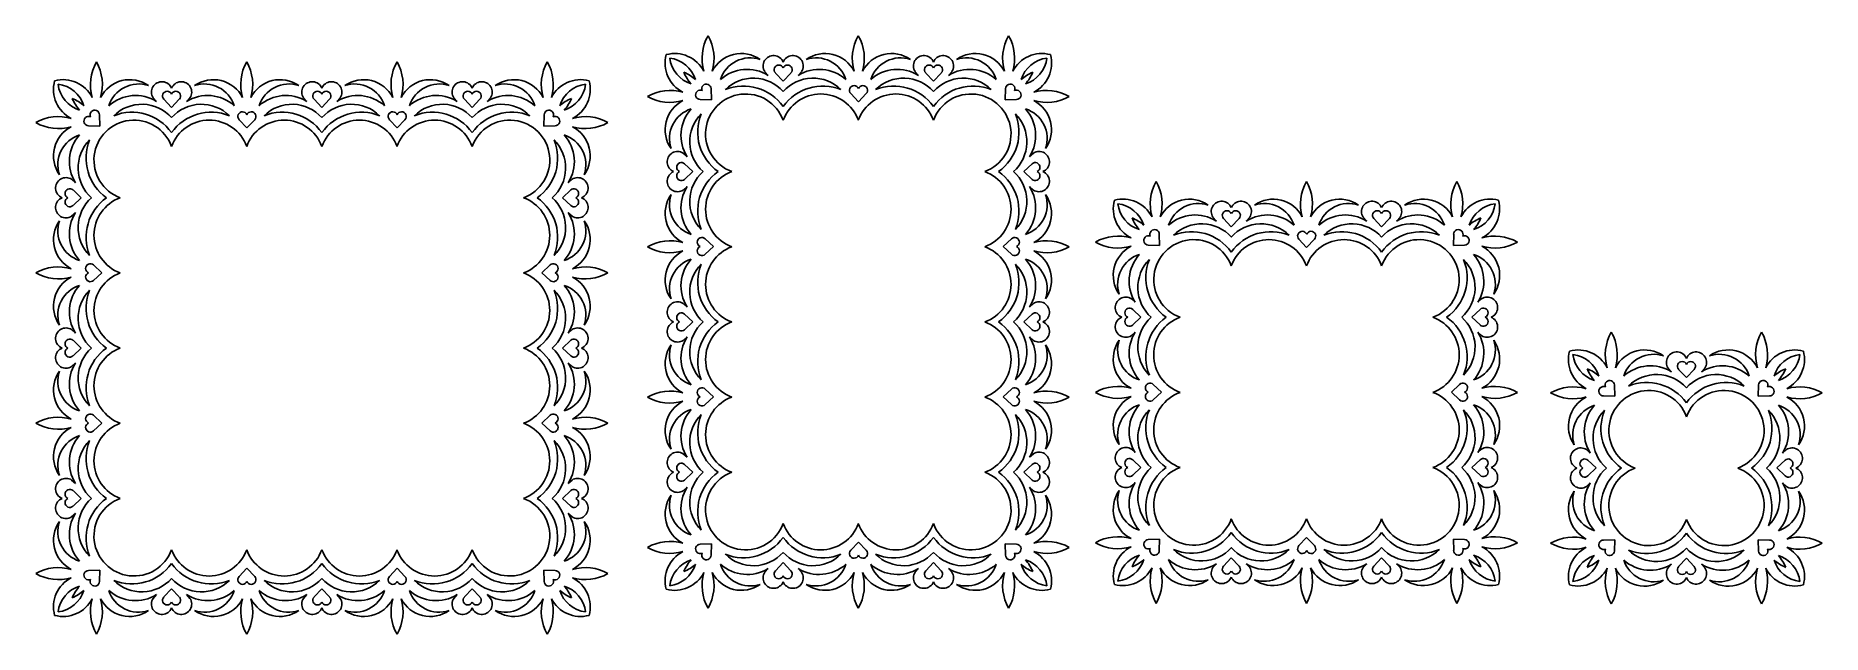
# Model space of a CAD drawing. Extents: x 834 to 1197, y 197 to 319.
import ezdxf

# ---------------------------------------------------------------- set-up
doc = ezdxf.new("R2010")
doc.units = 0
doc.layers.get('0').update_dxf_attribs({"linetype": 'CONTINUOUS'})

msp = doc.modelspace()

# ---------------------------------------------------------------- linework, layer by layer
for p, q in [((982.15, 311.76), (982.86, 311)), ((985.89, 309.82), (984.32, 311.49)), ((985.89, 309.82), (987.47, 311.49)), ((989.64, 311.76), (988.93, 311)), ((1012.69, 311.76), (1013.4, 311)), ((1016.43, 309.82), (1014.85, 311.49)), ((1016.43, 309.82), (1018.01, 311.49)), ((1020.17, 311.76), (1019.46, 311)), ((857.89, 306.45), (858.6, 305.69)), ((861.63, 304.5), (860.05, 306.18)), ((861.63, 304.5), (863.21, 306.18)), ((865.37, 306.45), (864.66, 305.69)), ((888.43, 306.45), (889.14, 305.69)), ((892.17, 304.5), (890.59, 306.18)), ((892.17, 304.5), (893.75, 306.18)), ((895.91, 306.45), (895.2, 305.69)), ((918.96, 306.45), (919.67, 305.69)), ((922.7, 304.5), (921.13, 306.18)), ((922.7, 304.5), (924.28, 306.18)), ((926.45, 306.45), (925.74, 305.69)), ((971.33, 306.03), (969.03, 306.1)), ((971.33, 306.03), (971.26, 308.33)), ((1001.21, 305.64), (999.63, 307.32)), ((1001.21, 305.64), (1002.78, 307.32)), ((1031, 306.03), (1031.07, 308.33)), ((1031, 306.03), (1033.3, 306.1)), ((847.07, 300.72), (847, 303.02)), ((876.94, 300.33), (875.37, 302)), ((876.94, 300.33), (878.52, 302)), ((907.48, 300.33), (905.9, 302)), ((907.48, 300.33), (909.06, 302)), ((937.27, 300.72), (937.34, 303.02)), ((847.07, 300.72), (844.77, 300.79)), ((937.27, 300.72), (939.57, 300.79)), ((965.6, 295.21), (966.36, 294.5)), ((1036.73, 295.21), (1035.96, 294.5)), ((967.54, 291.47), (965.87, 293.04)), ((967.54, 291.47), (965.87, 289.89)), ((1034.78, 291.47), (1036.46, 293.04)), ((1034.78, 291.47), (1036.46, 289.89)), ((841.33, 289.9), (842.1, 289.19)), ((843.28, 286.15), (841.61, 287.73)), ((941.05, 286.15), (942.73, 287.73)), ((943, 289.9), (942.24, 289.19)), ((965.6, 287.72), (966.36, 288.43)), ((1036.73, 287.72), (1035.96, 288.43)), ((841.33, 282.41), (842.1, 283.12)), ((843.28, 286.15), (841.61, 284.58)), ((941.05, 286.15), (942.73, 284.58)), ((943, 282.41), (942.24, 283.12)), ((1073.2, 282.18), (1073.91, 281.42)), ((1076.94, 280.24), (1075.37, 281.91)), ((1076.94, 280.24), (1078.52, 281.91)), ((1080.69, 282.18), (1079.98, 281.42)), ((1103.74, 282.18), (1104.45, 281.42)), ((1107.48, 280.24), (1105.9, 281.91)), ((1107.48, 280.24), (1109.06, 281.91)), ((1111.22, 282.18), (1110.51, 281.42)), ((971.72, 276.24), (970.04, 277.82)), ((971.72, 276.24), (970.04, 274.66)), ((1030.6, 276.24), (1032.28, 277.82)), ((1030.6, 276.24), (1032.28, 274.66)), ((1062.38, 276.45), (1060.08, 276.52)), ((1062.38, 276.45), (1062.31, 278.75)), ((1092.25, 276.06), (1090.68, 277.74)), ((1092.25, 276.06), (1093.83, 277.74)), ((1122.05, 276.45), (1122.12, 278.75)), ((1122.05, 276.45), (1124.35, 276.52)), ((847.46, 270.93), (845.78, 272.51)), ((936.88, 270.93), (938.55, 272.51)), ((847.46, 270.93), (845.78, 269.35)), ((936.88, 270.93), (938.55, 269.35)), ((1056.65, 265.63), (1057.41, 264.92)), ((1127.78, 265.63), (1127.01, 264.92)), ((965.6, 264.67), (966.36, 263.96)), ((967.54, 260.93), (965.87, 262.51)), ((1034.78, 260.93), (1036.46, 262.51)), ((1036.73, 264.67), (1035.96, 263.96)), ((1058.59, 261.88), (1056.92, 263.46)), ((1058.59, 261.88), (1056.92, 260.31)), ((1125.83, 261.88), (1127.51, 263.46)), ((1125.83, 261.88), (1127.51, 260.31)), ((841.33, 259.36), (842.1, 258.65)), ((943, 259.36), (942.24, 258.65)), ((965.6, 257.19), (966.36, 257.9)), ((967.54, 260.93), (965.87, 259.35)), ((1034.78, 260.93), (1036.46, 259.35)), ((1036.73, 257.19), (1035.96, 257.9)), ((1056.65, 258.14), (1057.41, 258.85)), ((1127.78, 258.14), (1127.01, 258.85)), ((843.28, 255.62), (841.61, 257.2)), ((843.28, 255.62), (841.61, 254.04)), ((941.05, 255.62), (942.73, 257.2)), ((941.05, 255.62), (942.73, 254.04)), ((841.33, 251.88), (842.1, 252.59)), ((943, 251.88), (942.24, 252.59)), ((1165.67, 251.55), (1166.38, 250.79)), ((1169.41, 249.61), (1167.83, 251.28)), ((1169.41, 249.61), (1170.99, 251.28)), ((1173.15, 251.55), (1172.44, 250.79)), ((971.72, 245.71), (970.04, 247.28)), ((1030.6, 245.71), (1032.28, 247.28)), ((1062.77, 246.66), (1061.09, 248.24)), ((1121.65, 246.66), (1123.33, 248.24)), ((1154.84, 245.82), (1154.78, 248.12)), ((1183.98, 245.82), (1184.05, 248.12)), ((971.72, 245.71), (970.04, 244.13)), ((1030.6, 245.71), (1032.28, 244.13)), ((1062.77, 246.66), (1061.09, 245.08)), ((1121.65, 246.66), (1123.33, 245.08)), ((1154.84, 245.82), (1152.54, 245.89)), ((1183.98, 245.82), (1186.28, 245.89)), ((847.46, 240.39), (845.78, 241.97)), ((847.46, 240.39), (845.78, 238.82)), ((936.88, 240.39), (938.55, 241.97)), ((936.88, 240.39), (938.55, 238.82)), ((965.6, 234.14), (966.36, 233.43)), ((1036.73, 234.14), (1035.96, 233.43)), ((1056.65, 235.09), (1057.41, 234.38)), ((1058.59, 231.35), (1056.92, 232.93)), ((1125.83, 231.35), (1127.51, 232.93)), ((1127.78, 235.09), (1127.01, 234.38)), ((1149.11, 235), (1149.88, 234.29)), ((1151.06, 231.26), (1149.38, 232.83)), ((1187.76, 231.26), (1189.44, 232.83)), ((1189.71, 235), (1188.95, 234.29)), ((841.33, 228.82), (842.1, 228.11)), ((943, 228.82), (942.24, 228.11)), ((967.54, 230.39), (965.87, 231.97)), ((967.54, 230.39), (965.87, 228.82)), ((1034.78, 230.39), (1036.46, 231.97)), ((1034.78, 230.39), (1036.46, 228.82)), ((1058.59, 231.35), (1056.92, 229.77)), ((1125.83, 231.35), (1127.51, 229.77)), ((1151.06, 231.26), (1149.38, 229.68)), ((1187.76, 231.26), (1189.44, 229.68)), ((843.28, 225.08), (841.61, 226.66)), ((843.28, 225.08), (841.61, 223.5)), ((941.05, 225.08), (942.73, 226.66)), ((941.05, 225.08), (942.73, 223.5)), ((965.6, 226.65), (966.36, 227.36)), ((1036.73, 226.65), (1035.96, 227.36)), ((1056.65, 227.61), (1057.41, 228.32)), ((1127.78, 227.61), (1127.01, 228.32)), ((1149.11, 227.51), (1149.88, 228.22)), ((1189.71, 227.51), (1188.95, 228.22)), ((841.33, 221.34), (842.1, 222.05)), ((943, 221.34), (942.24, 222.05)), ((971.33, 215.83), (969.03, 215.76)), ((971.33, 215.83), (971.26, 213.53)), ((1001.21, 216.22), (999.63, 214.54)), ((1001.21, 216.22), (1002.78, 214.54)), ((1031, 215.83), (1031.07, 213.53)), ((1031, 215.83), (1033.3, 215.76)), ((1062.38, 216.78), (1060.08, 216.71)), ((1062.38, 216.78), (1062.31, 214.48)), ((1092.25, 217.17), (1090.68, 215.5)), ((1092.25, 217.17), (1093.83, 215.5)), ((1122.05, 216.78), (1124.35, 216.71)), ((1122.05, 216.78), (1122.12, 214.48)), ((1154.84, 216.69), (1152.54, 216.62)), ((1154.84, 216.69), (1154.78, 214.39)), ((1183.98, 216.69), (1186.28, 216.62)), ((1183.98, 216.69), (1184.05, 214.39)), ((876.94, 210.91), (875.37, 209.23)), ((876.94, 210.91), (878.52, 209.23)), ((907.48, 210.91), (905.9, 209.23)), ((907.48, 210.91), (909.06, 209.23)), ((982.15, 210.1), (982.86, 210.86)), ((985.89, 212.04), (984.32, 210.37)), ((985.89, 212.04), (987.47, 210.37)), ((989.64, 210.1), (988.93, 210.86)), ((1012.69, 210.1), (1013.4, 210.86)), ((1016.43, 212.04), (1014.85, 210.37)), ((1016.43, 212.04), (1018.01, 210.37)), ((1020.17, 210.1), (1019.46, 210.86)), ((1073.2, 211.05), (1073.91, 211.81)), ((1076.94, 213), (1075.37, 211.32)), ((1076.94, 213), (1078.52, 211.32)), ((1080.69, 211.05), (1079.98, 211.81)), ((1103.74, 211.05), (1104.45, 211.81)), ((1107.48, 213), (1105.9, 211.32)), ((1107.48, 213), (1109.06, 211.32)), ((1111.22, 211.05), (1110.51, 211.81)), ((1165.67, 210.96), (1166.38, 211.72)), ((1169.41, 212.91), (1167.83, 211.23)), ((1169.41, 212.91), (1170.99, 211.23)), ((1173.15, 210.96), (1172.44, 211.72)), ((847.07, 210.52), (844.77, 210.45)), ((847.07, 210.52), (847, 208.22)), ((937.27, 210.52), (939.57, 210.45)), ((937.27, 210.52), (937.34, 208.22)), ((857.89, 204.78), (858.6, 205.55)), ((861.63, 206.73), (860.05, 205.06)), ((861.63, 206.73), (863.21, 205.06)), ((865.37, 204.78), (864.66, 205.55)), ((888.43, 204.78), (889.14, 205.55)), ((892.17, 206.73), (890.59, 205.06)), ((892.17, 206.73), (893.75, 205.06)), ((895.91, 204.78), (895.2, 205.55)), ((918.96, 204.78), (919.67, 205.55)), ((922.7, 206.73), (921.13, 205.06)), ((922.7, 206.73), (924.28, 205.06)), ((926.45, 204.78), (925.74, 205.55))]:
    msp.add_line(p, q)
for centre, radius, start, end in [((978.67, 314.46), 9.26, 150.2195, 196.4556), ((962.59, 314.46), 9.26, 343.5444, 29.7805), ((1009.2, 314.46), 9.26, 150.2195, 196.4556), ((993.12, 314.46), 9.26, 343.5444, 29.7805), ((1039.74, 314.46), 9.26, 150.2195, 196.4556), ((1023.66, 314.46), 9.26, 343.5444, 29.7805), ((854.41, 309.15), 9.26, 150.2195, 196.4556), ((838.32, 309.15), 9.26, 343.5444, 29.7805), ((884.94, 309.15), 9.26, 150.2195, 196.4556), ((868.86, 309.15), 9.26, 343.5444, 29.7805), ((915.48, 309.15), 9.26, 150.2195, 196.4556), ((899.4, 309.15), 9.26, 343.5444, 29.7805), ((946.01, 309.15), 9.26, 150.2195, 196.4556), ((929.93, 309.15), 9.26, 343.5444, 29.7805), ((968.58, 313.51), 6.67, 165.0774, 242.7343), ((963.85, 308.78), 6.67, 27.2657, 104.9226), ((962.03, 308.19), 6.38, 17.9334, 82.743), ((969.17, 315.33), 6.38, 187.257, 252.0666), ((977.4, 308.78), 6.67, 55.1183, 152.7343), ((979.22, 308.19), 6.38, 71.7665, 162.0666), ((978.57, 304.1), 8.13, 58.1142, 131.8052), ((983.93, 312.92), 2.12, 22.1916, 212.9358), ((985.01, 312.15), 0.954, 22.1916, 223.2633), ((987.86, 312.92), 2.12, 327.0642, 157.8084), ((986.78, 312.15), 0.954, 316.7367, 157.8084), ((993.22, 304.1), 8.13, 48.1948, 121.8858), ((994.39, 308.78), 6.67, 27.2657, 124.8817), ((992.57, 308.19), 6.38, 17.9334, 108.2335), ((1007.94, 308.78), 6.67, 55.1183, 152.7343), ((1009.75, 308.19), 6.38, 71.7665, 162.0666), ((1009.1, 304.1), 8.13, 58.1142, 131.8052), ((1014.47, 312.92), 2.12, 22.1916, 212.9358), ((1015.55, 312.15), 0.954, 22.1916, 223.2633), ((1018.39, 312.92), 2.12, 327.0642, 157.8084), ((1017.31, 312.15), 0.954, 316.7367, 157.8084), ((1023.76, 304.1), 8.13, 48.1948, 121.8858), ((1024.92, 308.78), 6.67, 27.2657, 124.8817), ((1023.11, 308.19), 6.38, 17.9334, 108.2335), ((1038.47, 308.78), 6.67, 75.0774, 152.7343), ((1040.29, 308.19), 6.38, 97.257, 162.0666), ((1033.16, 315.33), 6.38, 287.9334, 352.743), ((1033.74, 313.51), 6.67, 297.2657, 14.9226), ((844.32, 308.19), 6.67, 165.0774, 242.7343), ((839.59, 303.47), 6.67, 27.2657, 104.9226), ((844.9, 310.01), 6.38, 187.257, 252.0666), ((837.77, 302.88), 6.38, 17.9334, 82.743), ((853.14, 303.47), 6.67, 55.1183, 152.7343), ((854.96, 302.88), 6.38, 71.7665, 162.0666), ((859.67, 307.6), 2.12, 22.1916, 212.9358), ((863.6, 307.6), 2.12, 327.0642, 157.8084), ((870.13, 303.47), 6.67, 27.2657, 124.8817), ((868.31, 302.88), 6.38, 17.9334, 108.2335), ((883.67, 303.47), 6.67, 55.1183, 152.7343), ((885.49, 302.88), 6.38, 71.7665, 162.0666), ((890.21, 307.6), 2.12, 22.1916, 212.9358), ((894.13, 307.6), 2.12, 327.0642, 157.8084), ((900.66, 303.47), 6.67, 27.2657, 124.8817), ((898.84, 302.88), 6.38, 17.9334, 108.2335), ((914.21, 303.47), 6.67, 55.1183, 152.7343), ((916.03, 302.88), 6.38, 71.7665, 162.0666), ((920.74, 307.6), 2.12, 22.1916, 212.9358), ((924.67, 307.6), 2.12, 327.0642, 157.8084), ((931.2, 303.47), 6.67, 27.2657, 124.8817), ((929.38, 302.88), 6.38, 17.9334, 108.2335), ((944.74, 303.47), 6.67, 75.0774, 152.7343), ((946.56, 302.88), 6.38, 97.257, 162.0666), ((939.43, 310.01), 6.38, 287.9334, 352.743), ((940.02, 308.19), 6.67, 297.2657, 14.9226), ((962.68, 304.1), 8.13, 48.1948, 68.0444), ((973.26, 314.68), 8.13, 201.9556, 221.8052), ((970.3, 308.3), 0.954, 1.7367, 202.8084), ((979.84, 302.32), 8.13, 41.8237, 134.432), ((977.84, 298.96), 9.88, 35.4145, 111.9767), ((991.95, 302.32), 8.13, 45.568, 138.1763), ((993.94, 298.96), 9.88, 68.0233, 144.5855), ((1000.32, 307.97), 0.954, 22.1916, 223.2633), ((1002.09, 307.97), 0.954, 316.7367, 157.8084), ((1010.37, 302.32), 8.13, 41.8237, 134.432), ((1008.38, 298.96), 9.88, 35.4145, 111.9767), ((1022.49, 302.32), 8.13, 45.568, 138.1763), ((1024.48, 298.96), 9.88, 68.0233, 144.5855), ((1032.02, 308.3), 0.954, 337.1916, 178.2633), ((1039.64, 304.1), 8.13, 111.9556, 131.8052), ((1029.06, 314.68), 8.13, 318.1948, 338.0444), ((849, 309.36), 8.13, 201.9556, 221.8052), ((838.42, 298.79), 8.13, 48.1948, 68.0444), ((854.31, 298.79), 8.13, 58.1142, 131.8052), ((855.58, 297.01), 8.13, 41.8237, 134.432), ((860.75, 306.83), 0.954, 22.1916, 223.2633), ((862.52, 306.83), 0.954, 316.7367, 157.8084), ((867.69, 297.01), 8.13, 45.568, 138.1763), ((868.96, 298.79), 8.13, 48.1948, 121.8858), ((884.84, 298.79), 8.13, 58.1142, 131.8052), ((886.11, 297.01), 8.13, 41.8237, 134.432), ((891.29, 306.83), 0.954, 22.1916, 223.2633), ((893.05, 306.83), 0.954, 316.7367, 157.8084), ((898.22, 297.01), 8.13, 45.568, 138.1763), ((899.49, 298.79), 8.13, 48.1948, 121.8858), ((915.38, 298.79), 8.13, 58.1142, 131.8052), ((916.65, 297.01), 8.13, 41.8237, 134.432), ((921.82, 306.83), 0.954, 22.1916, 223.2633), ((923.59, 306.83), 0.954, 316.7367, 157.8084), ((928.76, 297.01), 8.13, 45.568, 138.1763), ((930.03, 298.79), 8.13, 48.1948, 121.8858), ((945.91, 298.79), 8.13, 111.9556, 131.8052), ((935.34, 309.36), 8.13, 318.1948, 338.0444), ((962.9, 298.69), 9.26, 73.5444, 119.7805), ((962.9, 314.78), 9.26, 240.2195, 286.4556), ((968.58, 299.96), 6.67, 117.2657, 214.8817), ((969.06, 307.06), 0.954, 67.1916, 268.2633), ((978.26, 299.1), 8.13, 20.0741, 249.9259), ((993.53, 299.1), 8.13, 20.0741, 159.9259), ((1008.8, 299.1), 8.13, 20.0741, 159.9259), ((1024.06, 299.1), 8.13, 290.0741, 159.9259), ((1033.27, 307.06), 0.954, 271.7367, 112.8084), ((1039.42, 298.69), 9.26, 60.2195, 106.4556), ((1039.42, 314.78), 9.26, 253.5444, 299.7805), ((1033.74, 299.96), 6.67, 325.1183, 62.7343), ((838.64, 293.38), 9.26, 73.5444, 119.7805), ((838.64, 309.46), 9.26, 240.2195, 286.4556), ((844.79, 301.74), 0.954, 67.1916, 268.2633), ((846.04, 302.99), 0.954, 1.7367, 202.8084), ((854, 293.79), 8.13, 20.0741, 249.9259), ((853.58, 293.65), 9.88, 35.4145, 111.9767), ((869.68, 293.65), 9.88, 68.0233, 144.5855), ((869.27, 293.79), 8.13, 20.0741, 159.9259), ((876.06, 302.66), 0.954, 22.1916, 223.2633), ((884.53, 293.79), 8.13, 20.0741, 159.9259), ((877.83, 302.66), 0.954, 316.7367, 157.8084), ((884.12, 293.65), 9.88, 35.4145, 111.9767), ((900.22, 293.65), 9.88, 68.0233, 144.5855), ((899.8, 293.79), 8.13, 20.0741, 159.9259), ((906.6, 302.66), 0.954, 22.1916, 223.2633), ((915.07, 293.79), 8.13, 20.0741, 159.9259), ((908.36, 302.66), 0.954, 316.7367, 157.8084), ((914.65, 293.65), 9.88, 35.4145, 111.9767), ((930.75, 293.65), 9.88, 68.0233, 144.5855), ((930.34, 293.79), 8.13, 290.0741, 159.9259), ((938.29, 302.99), 0.954, 337.1916, 178.2633), ((939.54, 301.74), 0.954, 271.7367, 112.8084), ((945.7, 293.38), 9.26, 60.2195, 106.4556), ((945.7, 309.46), 9.26, 253.5444, 299.7805), ((969.17, 298.14), 6.38, 107.9334, 198.2335), ((973.26, 298.79), 8.13, 138.1948, 211.8858), ((975.04, 297.52), 8.13, 135.568, 228.1763), ((978.4, 299.52), 9.88, 158.0233, 234.5855), ((1023.93, 299.52), 9.88, 305.4145, 21.9767), ((1027.28, 297.52), 8.13, 311.8237, 44.432), ((1029.06, 298.79), 8.13, 328.1142, 41.8052), ((1033.16, 298.14), 6.38, 341.7665, 72.0666), ((844.32, 294.65), 6.67, 117.2657, 214.8817), ((844.9, 292.83), 6.38, 107.9334, 198.2335), ((849, 293.48), 8.13, 138.1948, 211.8858), ((850.78, 292.21), 8.13, 135.568, 228.1763), ((854.14, 294.2), 9.88, 158.0233, 234.5855), ((930.2, 294.2), 9.88, 305.4145, 21.9767), ((933.56, 292.21), 8.13, 311.8237, 44.432), ((935.34, 293.48), 8.13, 328.1142, 41.8052), ((939.43, 292.83), 6.38, 341.7665, 72.0666), ((940.02, 294.65), 6.67, 325.1183, 62.7343), ((964.44, 293.43), 2.12, 57.0642, 247.8084), ((1037.88, 293.43), 2.12, 292.1916, 122.9358), ((964.44, 289.5), 2.12, 112.1916, 302.9358), ((965.21, 292.35), 0.954, 46.7367, 247.8084), ((965.21, 290.58), 0.954, 112.1916, 313.2633), ((975.04, 285.41), 8.13, 131.8237, 224.432), ((978.4, 283.42), 9.88, 125.4145, 201.9767), ((978.26, 283.83), 8.13, 110.0741, 249.9259), ((1024.06, 283.83), 8.13, 290.0741, 69.9259), ((1023.93, 283.42), 9.88, 338.0233, 54.5855), ((1027.28, 285.41), 8.13, 315.568, 48.1763), ((1037.11, 292.35), 0.954, 292.1916, 133.2633), ((1037.11, 290.58), 0.954, 226.7367, 67.8084), ((1037.88, 289.5), 2.12, 237.0642, 67.8084), ((840.18, 288.12), 2.12, 57.0642, 247.8084), ((840.95, 287.04), 0.954, 46.7367, 247.8084), ((943.38, 287.04), 0.954, 292.1916, 133.2633), ((944.15, 288.12), 2.12, 292.1916, 122.9358), ((968.58, 282.97), 6.67, 145.1183, 242.7343), ((969.17, 284.79), 6.38, 161.7665, 252.0666), ((973.26, 284.14), 8.13, 148.1142, 221.8052), ((1029.06, 284.14), 8.13, 318.1948, 31.8858), ((1033.16, 284.79), 6.38, 287.9334, 18.2335), ((1033.74, 282.97), 6.67, 297.2657, 34.8817), ((1069.72, 284.88), 9.26, 150.2195, 196.4556), ((1053.63, 284.88), 9.26, 343.5444, 29.7805), ((1100.25, 284.88), 9.26, 150.2195, 196.4556), ((1084.17, 284.88), 9.26, 343.5444, 29.7805), ((1130.79, 284.88), 9.26, 150.2195, 196.4556), ((1114.71, 284.88), 9.26, 343.5444, 29.7805), ((840.18, 284.19), 2.12, 112.1916, 302.9358), ((840.95, 285.27), 0.954, 112.1916, 313.2633), ((849, 278.83), 8.13, 148.1142, 221.8052), ((850.78, 280.1), 8.13, 131.8237, 224.432), ((854.14, 278.1), 9.88, 125.4145, 201.9767), ((854, 278.52), 8.13, 110.0741, 249.9259), ((930.34, 278.52), 8.13, 290.0741, 69.9259), ((930.2, 278.1), 9.88, 338.0233, 54.5855), ((933.56, 280.1), 8.13, 315.568, 48.1763), ((935.34, 278.83), 8.13, 318.1948, 31.8858), ((943.38, 285.27), 0.954, 226.7367, 67.8084), ((944.15, 284.19), 2.12, 237.0642, 67.8084), ((1059.63, 283.93), 6.67, 165.0774, 242.7343), ((1054.9, 279.2), 6.67, 27.2657, 104.9226), ((1060.22, 285.74), 6.38, 187.257, 252.0666), ((1053.08, 278.61), 6.38, 17.9334, 82.743), ((1068.45, 279.2), 6.67, 55.1183, 152.7343), ((1070.27, 278.61), 6.38, 71.7665, 162.0666), ((1074.98, 283.34), 2.12, 22.1916, 212.9358), ((1076.06, 282.57), 0.954, 22.1916, 223.2633), ((1078.91, 283.34), 2.12, 327.0642, 157.8084), ((1077.83, 282.57), 0.954, 316.7367, 157.8084), ((1085.44, 279.2), 6.67, 27.2657, 124.8817), ((1083.62, 278.61), 6.38, 17.9334, 108.2335), ((1098.98, 279.2), 6.67, 55.1183, 152.7343), ((1100.8, 278.61), 6.38, 71.7665, 162.0666), ((1105.52, 283.34), 2.12, 22.1916, 212.9358), ((1106.6, 282.57), 0.954, 22.1916, 223.2633), ((1109.44, 283.34), 2.12, 327.0642, 157.8084), ((1108.36, 282.57), 0.954, 316.7367, 157.8084), ((1115.97, 279.2), 6.67, 27.2657, 124.8817), ((1114.16, 278.61), 6.38, 17.9334, 108.2335), ((1129.52, 279.2), 6.67, 75.0774, 152.7343), ((1131.34, 278.61), 6.38, 97.257, 162.0666), ((1124.21, 285.74), 6.38, 287.9334, 352.743), ((1124.79, 283.93), 6.67, 297.2657, 14.9226), ((844.32, 277.66), 6.67, 145.1183, 242.7343), ((844.9, 279.48), 6.38, 161.7665, 252.0666), ((939.43, 279.48), 6.38, 287.9334, 18.2335), ((940.02, 277.66), 6.67, 297.2657, 34.8817), ((1064.31, 285.09), 8.13, 201.9556, 221.8052), ((1053.73, 274.52), 8.13, 48.1948, 68.0444), ((1061.35, 278.72), 0.954, 1.7367, 202.8084), ((1069.62, 274.52), 8.13, 58.1142, 131.8052), ((1070.89, 272.74), 8.13, 41.8237, 134.432), ((1083, 272.74), 8.13, 45.568, 138.1763), ((1084.27, 274.52), 8.13, 48.1948, 121.8858), ((1100.15, 274.52), 8.13, 58.1142, 131.8052), ((1101.42, 272.74), 8.13, 41.8237, 134.432), ((1113.54, 272.74), 8.13, 45.568, 138.1763), ((1114.81, 274.52), 8.13, 48.1948, 121.8858), ((1123.07, 278.72), 0.954, 337.1916, 178.2633), ((1130.69, 274.52), 8.13, 111.9556, 131.8052), ((1120.11, 285.09), 8.13, 318.1948, 338.0444), ((962.9, 268.16), 9.26, 73.5444, 119.7805), ((962.9, 284.24), 9.26, 240.2195, 286.4556), ((969.39, 277.12), 0.954, 46.7367, 247.8084), ((969.39, 275.36), 0.954, 112.1916, 313.2633), ((978.26, 268.56), 8.13, 110.0741, 249.9259), ((1024.06, 268.56), 8.13, 290.0741, 69.9259), ((1032.93, 277.12), 0.954, 292.1916, 133.2633), ((1032.93, 275.36), 0.954, 226.7367, 67.8084), ((1039.42, 268.16), 9.26, 60.2195, 106.4556), ((1039.42, 284.24), 9.26, 253.5444, 299.7805), ((1053.95, 269.11), 9.26, 73.5444, 119.7805), ((1053.95, 285.19), 9.26, 240.2195, 286.4556), ((1059.63, 270.38), 6.67, 117.2657, 214.8817), ((1060.11, 277.47), 0.954, 67.1916, 268.2633), ((1069.31, 269.52), 8.13, 20.0741, 249.9259), ((1068.89, 269.38), 9.88, 35.4145, 111.9767), ((1084.99, 269.38), 9.88, 68.0233, 144.5855), ((1084.58, 269.52), 8.13, 20.0741, 159.9259), ((1091.37, 278.39), 0.954, 22.1916, 223.2633), ((1099.85, 269.52), 8.13, 20.0741, 159.9259), ((1093.14, 278.39), 0.954, 316.7367, 157.8084), ((1099.43, 269.38), 9.88, 35.4145, 111.9767), ((1115.53, 269.38), 9.88, 68.0233, 144.5855), ((1115.11, 269.52), 8.13, 290.0741, 159.9259), ((1124.32, 277.47), 0.954, 271.7367, 112.8084), ((1130.47, 269.11), 9.26, 60.2195, 106.4556), ((1130.47, 285.19), 9.26, 253.5444, 299.7805), ((1124.79, 270.38), 6.67, 325.1183, 62.7343), ((845.13, 271.81), 0.954, 46.7367, 247.8084), ((939.21, 271.81), 0.954, 292.1916, 133.2633), ((968.58, 269.43), 6.67, 117.2657, 214.8817), ((969.17, 267.61), 6.38, 107.9334, 198.2335), ((973.26, 268.26), 8.13, 138.1948, 211.8858), ((975.04, 266.99), 8.13, 135.568, 228.1763), ((978.4, 268.98), 9.88, 158.0233, 234.5855), ((1023.93, 268.98), 9.88, 305.4145, 21.9767), ((1027.28, 266.99), 8.13, 311.8237, 44.432), ((1033.16, 267.61), 6.38, 341.7665, 72.0666), ((1029.06, 268.26), 8.13, 328.1142, 41.8052), ((1033.74, 269.43), 6.67, 325.1183, 62.7343), ((1060.22, 268.56), 6.38, 107.9334, 198.2335), ((1064.31, 269.21), 8.13, 138.1948, 211.8858), ((1066.09, 267.94), 8.13, 135.568, 228.1763), ((1069.45, 269.93), 9.88, 158.0233, 234.5855), ((1114.97, 269.93), 9.88, 305.4145, 21.9767), ((1118.33, 267.94), 8.13, 311.8237, 44.432), ((1120.11, 269.21), 8.13, 328.1142, 41.8052), ((1124.21, 268.56), 6.38, 341.7665, 72.0666), ((838.64, 262.84), 9.26, 73.5444, 119.7805), ((838.64, 278.93), 9.26, 240.2195, 286.4556), ((844.32, 264.11), 6.67, 117.2657, 214.8817), ((845.13, 270.05), 0.954, 112.1916, 313.2633), ((854, 263.25), 8.13, 110.0741, 249.9259), ((930.34, 263.25), 8.13, 290.0741, 69.9259), ((939.21, 270.05), 0.954, 226.7367, 67.8084), ((945.7, 262.84), 9.26, 60.2195, 106.4556), ((945.7, 278.93), 9.26, 253.5444, 299.7805), ((940.02, 264.11), 6.67, 325.1183, 62.7343), ((844.9, 262.29), 6.38, 107.9334, 198.2335), ((849, 262.94), 8.13, 138.1948, 211.8858), ((850.78, 261.67), 8.13, 135.568, 228.1763), ((854.14, 263.67), 9.88, 158.0233, 234.5855), ((930.2, 263.67), 9.88, 305.4145, 21.9767), ((933.56, 261.67), 8.13, 311.8237, 44.432), ((935.34, 262.94), 8.13, 328.1142, 41.8052), ((939.43, 262.29), 6.38, 341.7665, 72.0666), ((964.44, 262.89), 2.12, 57.0642, 247.8084), ((1037.88, 262.89), 2.12, 292.1916, 122.9358), ((1055.49, 263.85), 2.12, 57.0642, 247.8084), ((1128.93, 263.85), 2.12, 292.1916, 122.9358), ((965.21, 261.81), 0.954, 46.7367, 247.8084), ((1037.11, 261.81), 0.954, 292.1916, 133.2633), ((1055.49, 259.92), 2.12, 112.1916, 302.9358), ((1056.26, 262.77), 0.954, 46.7367, 247.8084), ((1056.26, 261), 0.954, 112.1916, 313.2633), ((1066.09, 255.83), 8.13, 131.8237, 224.432), ((1069.45, 253.83), 9.88, 125.4145, 201.9767), ((1069.31, 254.25), 8.13, 110.0741, 249.9259), ((1115.11, 254.25), 8.13, 290.0741, 69.9259), ((1114.97, 253.83), 9.88, 338.0233, 54.5855), ((1118.33, 255.83), 8.13, 315.568, 48.1763), ((1128.16, 262.77), 0.954, 292.1916, 133.2633), ((1128.16, 261), 0.954, 226.7367, 67.8084), ((1128.93, 259.92), 2.12, 237.0642, 67.8084), ((840.18, 257.58), 2.12, 57.0642, 247.8084), ((944.15, 257.58), 2.12, 292.1916, 122.9358), ((964.44, 258.97), 2.12, 112.1916, 302.9358), ((965.21, 260.05), 0.954, 112.1916, 313.2633), ((973.26, 253.6), 8.13, 148.1142, 221.8052), ((975.04, 254.87), 8.13, 131.8237, 224.432), ((978.4, 252.88), 9.88, 125.4145, 201.9767), ((978.26, 253.3), 8.13, 110.0741, 249.9259), ((1024.06, 253.3), 8.13, 290.0741, 69.9259), ((1023.93, 252.88), 9.88, 338.0233, 54.5855), ((1027.28, 254.87), 8.13, 315.568, 48.1763), ((1029.06, 253.6), 8.13, 318.1948, 31.8858), ((1037.11, 260.05), 0.954, 226.7367, 67.8084), ((1037.88, 258.97), 2.12, 237.0642, 67.8084), ((1064.31, 254.56), 8.13, 148.1142, 221.8052), ((1120.11, 254.56), 8.13, 318.1948, 31.8858), ((1162.18, 254.25), 9.26, 150.2195, 196.4556), ((1146.1, 254.25), 9.26, 343.5444, 29.7805), ((1192.72, 254.25), 9.26, 150.2195, 196.4556), ((1176.64, 254.25), 9.26, 343.5444, 29.7805), ((840.18, 253.65), 2.12, 112.1916, 302.9358), ((840.95, 256.5), 0.954, 46.7367, 247.8084), ((840.95, 254.73), 0.954, 112.1916, 313.2633), ((850.78, 249.56), 8.13, 131.8237, 224.432), ((854.14, 247.57), 9.88, 125.4145, 201.9767), ((854, 247.98), 8.13, 110.0741, 249.9259), ((930.34, 247.98), 8.13, 290.0741, 69.9259), ((930.2, 247.57), 9.88, 338.0233, 54.5855), ((933.56, 249.56), 8.13, 315.568, 48.1763), ((943.38, 256.5), 0.954, 292.1916, 133.2633), ((943.38, 254.73), 0.954, 226.7367, 67.8084), ((944.15, 253.65), 2.12, 237.0642, 67.8084), ((968.58, 252.44), 6.67, 145.1183, 242.7343), ((969.17, 254.25), 6.38, 161.7665, 252.0666), ((1033.16, 254.25), 6.38, 287.9334, 18.2335), ((1033.74, 252.44), 6.67, 297.2657, 34.8817), ((1059.63, 253.39), 6.67, 145.1183, 242.7343), ((1060.22, 255.21), 6.38, 161.7665, 252.0666), ((1124.21, 255.21), 6.38, 287.9334, 18.2335), ((1124.79, 253.39), 6.67, 297.2657, 34.8817), ((1152.1, 253.3), 6.67, 165.0774, 242.7343), ((1147.37, 248.57), 6.67, 27.2657, 104.9226), ((1152.68, 255.12), 6.38, 187.257, 252.0666), ((1145.55, 247.98), 6.38, 17.9334, 82.743), ((1160.92, 248.57), 6.67, 55.1183, 152.7343), ((1162.74, 247.98), 6.38, 71.7665, 162.0666), ((1167.45, 252.71), 2.12, 22.1916, 212.9358), ((1171.37, 252.71), 2.12, 327.0642, 157.8084), ((1177.91, 248.57), 6.67, 27.2657, 124.8817), ((1176.09, 247.98), 6.38, 17.9334, 108.2335), ((1191.45, 248.57), 6.67, 75.0774, 152.7343), ((1193.27, 247.98), 6.38, 97.257, 162.0666), ((1186.14, 255.12), 6.38, 287.9334, 352.743), ((1186.72, 253.3), 6.67, 297.2657, 14.9226), ((844.32, 247.12), 6.67, 145.1183, 242.7343), ((844.9, 248.94), 6.38, 161.7665, 252.0666), ((849, 248.29), 8.13, 148.1142, 221.8052), ((935.34, 248.29), 8.13, 318.1948, 31.8858), ((939.43, 248.94), 6.38, 287.9334, 18.2335), ((940.02, 247.12), 6.67, 297.2657, 34.8817), ((1156.78, 254.47), 8.13, 201.9556, 221.8052), ((1146.2, 243.89), 8.13, 48.1948, 68.0444), ((1162.09, 243.89), 8.13, 58.1142, 131.8052), ((1168.53, 251.94), 0.954, 22.1916, 223.2633), ((1170.29, 251.94), 0.954, 316.7367, 157.8084), ((1176.74, 243.89), 8.13, 48.1948, 121.8858), ((1192.62, 243.89), 8.13, 111.9556, 131.8052), ((1182.04, 254.47), 8.13, 318.1948, 338.0444), ((962.9, 237.62), 9.26, 73.5444, 119.7805), ((969.39, 246.59), 0.954, 46.7367, 247.8084), ((1032.93, 246.59), 0.954, 292.1916, 133.2633), ((1039.42, 237.62), 9.26, 60.2195, 106.4556), ((1053.95, 238.58), 9.26, 73.5444, 119.7805), ((1060.44, 247.54), 0.954, 46.7367, 247.8084), ((1123.98, 247.54), 0.954, 292.1916, 133.2633), ((1130.47, 238.58), 9.26, 60.2195, 106.4556), ((1146.42, 238.48), 9.26, 73.5444, 119.7805), ((1152.57, 246.85), 0.954, 67.1916, 268.2633), ((1153.82, 248.09), 0.954, 1.7367, 202.8084), ((1161.78, 238.89), 8.13, 20.0741, 249.9259), ((1163.35, 242.11), 8.13, 41.8237, 134.432), ((1161.36, 238.75), 9.88, 35.4145, 111.9767), ((1175.47, 242.11), 8.13, 45.568, 138.1763), ((1177.46, 238.75), 9.88, 68.0233, 144.5855), ((1177.05, 238.89), 8.13, 290.0741, 159.9259), ((1185, 248.09), 0.954, 337.1916, 178.2633), ((1186.25, 246.85), 0.954, 271.7367, 112.8084), ((1192.4, 238.48), 9.26, 60.2195, 106.4556), ((962.9, 253.7), 9.26, 240.2195, 286.4556), ((968.58, 238.89), 6.67, 117.2657, 214.8817), ((969.39, 244.82), 0.954, 112.1916, 313.2633), ((978.26, 238.03), 8.13, 110.0741, 249.9259), ((1024.06, 238.03), 8.13, 290.0741, 69.9259), ((1032.93, 244.82), 0.954, 226.7367, 67.8084), ((1039.42, 253.7), 9.26, 253.5444, 299.7805), ((1033.74, 238.89), 6.67, 325.1183, 62.7343), ((1053.95, 254.66), 9.26, 240.2195, 286.4556), ((1059.63, 239.84), 6.67, 117.2657, 214.8817), ((1060.22, 238.02), 6.38, 107.9334, 198.2335), ((1064.31, 238.67), 8.13, 138.1948, 211.8858), ((1060.44, 245.78), 0.954, 112.1916, 313.2633), ((1069.31, 238.98), 8.13, 110.0741, 249.9259), ((1115.11, 238.98), 8.13, 290.0741, 69.9259), ((1123.98, 245.78), 0.954, 226.7367, 67.8084), ((1124.21, 238.02), 6.38, 341.7665, 72.0666), ((1120.11, 238.67), 8.13, 328.1142, 41.8052), ((1130.47, 254.66), 9.26, 253.5444, 299.7805), ((1124.79, 239.84), 6.67, 325.1183, 62.7343), ((1146.42, 254.57), 9.26, 240.2195, 286.4556), ((1152.1, 239.75), 6.67, 117.2657, 214.8817), ((1152.68, 237.93), 6.38, 107.9334, 198.2335), ((1156.78, 238.58), 8.13, 138.1948, 211.8858), ((1182.04, 238.58), 8.13, 328.1142, 41.8052), ((1186.14, 237.93), 6.38, 341.7665, 72.0666), ((1192.4, 254.57), 9.26, 253.5444, 299.7805), ((1186.72, 239.75), 6.67, 325.1183, 62.7343), ((838.64, 232.31), 9.26, 73.5444, 119.7805), ((838.64, 248.39), 9.26, 240.2195, 286.4556), ((845.13, 241.28), 0.954, 46.7367, 247.8084), ((845.13, 239.51), 0.954, 112.1916, 313.2633), ((854, 232.72), 8.13, 110.0741, 249.9259), ((930.34, 232.72), 8.13, 290.0741, 69.9259), ((939.21, 241.28), 0.954, 292.1916, 133.2633), ((939.21, 239.51), 0.954, 226.7367, 67.8084), ((945.7, 232.31), 9.26, 60.2195, 106.4556), ((945.7, 248.39), 9.26, 253.5444, 299.7805), ((969.17, 237.07), 6.38, 107.9334, 198.2335), ((973.26, 237.72), 8.13, 138.1948, 211.8858), ((975.04, 236.45), 8.13, 135.568, 228.1763), ((978.4, 238.44), 9.88, 158.0233, 234.5855), ((1023.93, 238.44), 9.88, 305.4145, 21.9767), ((1027.28, 236.45), 8.13, 311.8237, 44.432), ((1033.16, 237.07), 6.38, 341.7665, 72.0666), ((1029.06, 237.72), 8.13, 328.1142, 41.8052), ((1066.09, 237.41), 8.13, 135.568, 228.1763), ((1069.45, 239.4), 9.88, 158.0233, 234.5855), ((1114.97, 239.4), 9.88, 305.4145, 21.9767), ((1118.33, 237.41), 8.13, 311.8237, 44.432), ((1158.56, 237.31), 8.13, 135.568, 228.1763), ((1161.92, 239.31), 9.88, 158.0233, 234.5855), ((1176.91, 239.31), 9.88, 305.4145, 21.9767), ((1180.26, 237.31), 8.13, 311.8237, 44.432), ((844.32, 233.58), 6.67, 117.2657, 214.8817), ((844.9, 231.76), 6.38, 107.9334, 198.2335), ((849, 232.41), 8.13, 138.1948, 211.8858), ((850.78, 231.14), 8.13, 135.568, 228.1763), ((854.14, 233.13), 9.88, 158.0233, 234.5855), ((930.2, 233.13), 9.88, 305.4145, 21.9767), ((933.56, 231.14), 8.13, 311.8237, 44.432), ((935.34, 232.41), 8.13, 328.1142, 41.8052), ((939.43, 231.76), 6.38, 341.7665, 72.0666), ((940.02, 233.58), 6.67, 325.1183, 62.7343), ((964.44, 232.36), 2.12, 57.0642, 247.8084), ((1037.88, 232.36), 2.12, 292.1916, 122.9358), ((1055.49, 233.31), 2.12, 57.0642, 247.8084), ((1056.26, 232.23), 0.954, 46.7367, 247.8084), ((1128.16, 232.23), 0.954, 292.1916, 133.2633), ((1128.93, 233.31), 2.12, 292.1916, 122.9358), ((1147.96, 233.22), 2.12, 57.0642, 247.8084), ((1148.73, 232.14), 0.954, 46.7367, 247.8084), ((1190.09, 232.14), 0.954, 292.1916, 133.2633), ((1190.86, 233.22), 2.12, 292.1916, 122.9358), ((840.18, 227.04), 2.12, 57.0642, 247.8084), ((944.15, 227.04), 2.12, 292.1916, 122.9358), ((964.44, 228.43), 2.12, 112.1916, 302.9358), ((965.21, 231.28), 0.954, 46.7367, 247.8084), ((965.21, 229.51), 0.954, 112.1916, 313.2633), ((975.04, 224.34), 8.13, 131.8237, 224.432), ((978.4, 222.34), 9.88, 125.4145, 201.9767), ((978.26, 222.76), 8.13, 110.0741, 339.9259), ((1024.06, 222.76), 8.13, 200.0741, 69.9259), ((1023.93, 222.34), 9.88, 338.0233, 54.5855), ((1027.28, 224.34), 8.13, 315.568, 48.1763), ((1037.11, 231.28), 0.954, 292.1916, 133.2633), ((1037.11, 229.51), 0.954, 226.7367, 67.8084), ((1037.88, 228.43), 2.12, 237.0642, 67.8084), ((1055.49, 229.39), 2.12, 112.1916, 302.9358), ((1056.26, 230.47), 0.954, 112.1916, 313.2633), ((1066.09, 225.29), 8.13, 131.8237, 224.432), ((1069.45, 223.3), 9.88, 125.4145, 201.9767), ((1069.31, 223.71), 8.13, 110.0741, 339.9259), ((1115.11, 223.71), 8.13, 200.0741, 69.9259), ((1114.97, 223.3), 9.88, 338.0233, 54.5855), ((1118.33, 225.29), 8.13, 315.568, 48.1763), ((1128.16, 230.47), 0.954, 226.7367, 67.8084), ((1128.93, 229.39), 2.12, 237.0642, 67.8084), ((1147.96, 229.29), 2.12, 112.1916, 302.9358), ((1148.73, 230.37), 0.954, 112.1916, 313.2633), ((1158.56, 225.2), 8.13, 131.8237, 224.432), ((1161.92, 223.21), 9.88, 125.4145, 201.9767), ((1161.78, 223.62), 8.13, 110.0741, 339.9259), ((1177.05, 223.62), 8.13, 200.0741, 69.9259), ((1176.91, 223.21), 9.88, 338.0233, 54.5855), ((1180.26, 225.2), 8.13, 315.568, 48.1763), ((1190.09, 230.37), 0.954, 226.7367, 67.8084), ((1190.86, 229.29), 2.12, 237.0642, 67.8084), ((840.18, 223.12), 2.12, 112.1916, 302.9358), ((840.95, 225.96), 0.954, 46.7367, 247.8084), ((840.95, 224.2), 0.954, 112.1916, 313.2633), ((850.78, 219.03), 8.13, 131.8237, 224.432), ((854.14, 217.03), 9.88, 125.4145, 201.9767), ((854, 217.45), 8.13, 110.0741, 339.9259), ((930.34, 217.45), 8.13, 200.0741, 69.9259), ((930.2, 217.03), 9.88, 338.0233, 54.5855), ((933.56, 219.03), 8.13, 315.568, 48.1763), ((943.38, 225.96), 0.954, 292.1916, 133.2633), ((943.38, 224.2), 0.954, 226.7367, 67.8084), ((944.15, 223.12), 2.12, 237.0642, 67.8084), ((968.58, 221.9), 6.67, 145.1183, 242.7343), ((969.17, 223.72), 6.38, 161.7665, 252.0666), ((973.26, 223.07), 8.13, 148.1142, 221.8052), ((1029.06, 223.07), 8.13, 318.1948, 31.8858), ((1033.16, 223.72), 6.38, 287.9334, 18.2335), ((1033.74, 221.9), 6.67, 297.2657, 34.8817), ((1059.63, 222.85), 6.67, 145.1183, 242.7343), ((1060.22, 224.67), 6.38, 161.7665, 252.0666), ((1064.31, 224.02), 8.13, 148.1142, 221.8052), ((1120.11, 224.02), 8.13, 318.1948, 31.8858), ((1124.21, 224.67), 6.38, 287.9334, 18.2335), ((1124.79, 222.85), 6.67, 297.2657, 34.8817), ((1152.1, 222.76), 6.67, 145.1183, 242.7343), ((1152.68, 224.58), 6.38, 161.7665, 252.0666), ((1156.78, 223.93), 8.13, 148.1142, 221.8052), ((1182.04, 223.93), 8.13, 318.1948, 31.8858), ((1186.14, 224.58), 6.38, 287.9334, 18.2335), ((1186.72, 222.76), 6.67, 297.2657, 34.8817), ((849, 217.76), 8.13, 148.1142, 221.8052), ((935.34, 217.76), 8.13, 318.1948, 31.8858), ((844.32, 216.59), 6.67, 145.1183, 242.7343), ((844.9, 218.41), 6.38, 161.7665, 252.0666), ((939.43, 218.41), 6.38, 287.9334, 18.2335), ((940.02, 216.59), 6.67, 297.2657, 34.8817), ((993.53, 222.76), 8.13, 200.0741, 339.9259), ((1008.8, 222.76), 8.13, 200.0741, 339.9259), ((1068.89, 223.85), 9.88, 248.0233, 324.5855), ((1084.58, 223.71), 8.13, 200.0741, 339.9259), ((1084.99, 223.85), 9.88, 215.4145, 291.9767), ((1099.85, 223.71), 8.13, 200.0741, 339.9259), ((1099.43, 223.85), 9.88, 248.0233, 324.5855), ((1115.53, 223.85), 9.88, 215.4145, 291.9767), ((1161.36, 223.76), 9.88, 248.0233, 324.5855), ((1177.46, 223.76), 9.88, 215.4145, 291.9767), ((869.27, 217.45), 8.13, 200.0741, 339.9259), ((884.53, 217.45), 8.13, 200.0741, 339.9259), ((899.8, 217.45), 8.13, 200.0741, 339.9259), ((915.07, 217.45), 8.13, 200.0741, 339.9259), ((962.9, 207.09), 9.26, 73.5444, 119.7805), ((962.9, 223.17), 9.26, 240.2195, 286.4556), ((968.58, 208.35), 6.67, 117.2657, 194.9226), ((969.06, 214.81), 0.954, 91.7367, 292.8084), ((977.84, 222.9), 9.88, 248.0233, 324.5855), ((993.94, 222.9), 9.88, 215.4145, 291.9767), ((1000.32, 213.89), 0.954, 136.7367, 337.8084), ((1002.09, 213.89), 0.954, 202.1916, 43.2633), ((1008.38, 222.9), 9.88, 248.0233, 324.5855), ((1024.48, 222.9), 9.88, 215.4145, 291.9767), ((1033.27, 214.81), 0.954, 247.1916, 88.2633), ((1039.42, 207.09), 9.26, 60.2195, 106.4556), ((1039.42, 223.17), 9.26, 253.5444, 299.7805), ((1033.74, 208.35), 6.67, 345.0774, 62.7343), ((1053.95, 208.04), 9.26, 73.5444, 119.7805), ((1053.95, 224.12), 9.26, 240.2195, 286.4556), ((1059.63, 209.31), 6.67, 117.2657, 194.9226), ((1060.11, 215.76), 0.954, 91.7367, 292.8084), ((1061.35, 214.51), 0.954, 157.1916, 358.2633), ((1070.89, 220.5), 8.13, 225.568, 318.1763), ((1083, 220.5), 8.13, 221.8237, 314.432), ((1091.37, 214.84), 0.954, 136.7367, 337.8084), ((1093.14, 214.84), 0.954, 202.1916, 43.2633), ((1101.42, 220.5), 8.13, 225.568, 318.1763), ((1113.54, 220.5), 8.13, 221.8237, 314.432), ((1123.07, 214.51), 0.954, 181.7367, 22.8084), ((1124.32, 215.76), 0.954, 247.1916, 88.2633), ((1130.47, 208.04), 9.26, 60.2195, 106.4556), ((1130.47, 224.12), 9.26, 253.5444, 299.7805), ((1124.79, 209.31), 6.67, 345.0774, 62.7343), ((1146.42, 207.95), 9.26, 73.5444, 119.7805), ((1146.42, 224.03), 9.26, 240.2195, 286.4556), ((1152.1, 209.22), 6.67, 117.2657, 194.9226), ((1152.57, 215.67), 0.954, 91.7367, 292.8084), ((1153.82, 214.42), 0.954, 157.1916, 358.2633), ((1163.35, 220.4), 8.13, 225.568, 318.1763), ((1175.47, 220.4), 8.13, 221.8237, 314.432), ((1185, 214.42), 0.954, 181.7367, 22.8084), ((1186.25, 215.67), 0.954, 247.1916, 88.2633), ((1192.4, 207.95), 9.26, 60.2195, 106.4556), ((1192.4, 224.03), 9.26, 253.5444, 299.7805), ((1186.72, 209.22), 6.67, 345.0774, 62.7343), ((838.64, 201.77), 9.26, 73.5444, 119.7805), ((853.58, 217.59), 9.88, 248.0233, 324.5855), ((869.68, 217.59), 9.88, 215.4145, 291.9767), ((884.12, 217.59), 9.88, 248.0233, 324.5855), ((900.22, 217.59), 9.88, 215.4145, 291.9767), ((914.65, 217.59), 9.88, 248.0233, 324.5855), ((930.75, 217.59), 9.88, 215.4145, 291.9767), ((945.7, 201.77), 9.26, 60.2195, 106.4556), ((969.17, 206.53), 6.38, 107.9334, 172.743), ((962.03, 213.67), 6.38, 277.257, 342.0666), ((973.26, 207.18), 8.13, 138.1948, 158.0444), ((962.68, 217.76), 8.13, 291.9556, 311.8052), ((970.3, 213.56), 0.954, 157.1916, 358.2633), ((978.57, 217.76), 8.13, 228.1948, 301.8858), ((979.22, 213.67), 6.38, 197.9334, 288.2335), ((979.84, 219.54), 8.13, 225.568, 318.1763), ((991.95, 219.54), 8.13, 221.8237, 314.432), ((993.22, 217.76), 8.13, 238.1142, 311.8052), ((992.57, 213.67), 6.38, 251.7665, 342.0666), ((1009.1, 217.76), 8.13, 228.1948, 301.8858), ((1009.75, 213.67), 6.38, 197.9334, 288.2335), ((1010.37, 219.54), 8.13, 225.568, 318.1763), ((1022.49, 219.54), 8.13, 221.8237, 314.432), ((1023.76, 217.76), 8.13, 238.1142, 311.8052), ((1023.11, 213.67), 6.38, 251.7665, 342.0666), ((1032.02, 213.56), 0.954, 181.7367, 22.8084), ((1039.64, 217.76), 8.13, 228.1948, 248.0444), ((1040.29, 213.67), 6.38, 197.9334, 262.743), ((1033.16, 206.53), 6.38, 7.257, 72.0666), ((1029.06, 207.18), 8.13, 21.9556, 41.8052), ((1054.9, 214.04), 6.67, 255.0774, 332.7343), ((1060.22, 207.49), 6.38, 107.9334, 172.743), ((1053.08, 214.62), 6.38, 277.257, 342.0666), ((1064.31, 208.14), 8.13, 138.1948, 158.0444), ((1053.73, 218.72), 8.13, 291.9556, 311.8052), ((1069.72, 208.36), 9.26, 163.5444, 209.7805), ((1053.63, 208.36), 9.26, 330.2195, 16.4556), ((1068.45, 214.04), 6.67, 207.2657, 304.8817), ((1070.27, 214.62), 6.38, 197.9334, 288.2335), ((1069.62, 218.72), 8.13, 228.1948, 301.8858), ((1074.98, 209.9), 2.12, 147.0642, 337.8084), ((1076.06, 210.67), 0.954, 136.7367, 337.8084), ((1077.83, 210.67), 0.954, 202.1916, 43.2633), ((1078.91, 209.9), 2.12, 202.1916, 32.9358), ((1084.27, 218.72), 8.13, 238.1142, 311.8052), ((1083.62, 214.62), 6.38, 251.7665, 342.0666), ((1085.44, 214.04), 6.67, 235.1183, 332.7343), ((1100.25, 208.36), 9.26, 163.5444, 209.7805), ((1084.17, 208.36), 9.26, 330.2195, 16.4556), ((1098.98, 214.04), 6.67, 207.2657, 304.8817), ((1100.8, 214.62), 6.38, 197.9334, 288.2335), ((1100.15, 218.72), 8.13, 228.1948, 301.8858), ((1105.52, 209.9), 2.12, 147.0642, 337.8084), ((1106.6, 210.67), 0.954, 136.7367, 337.8084), ((1108.36, 210.67), 0.954, 202.1916, 43.2633), ((1109.44, 209.9), 2.12, 202.1916, 32.9358), ((1114.81, 218.72), 8.13, 238.1142, 311.8052), ((1114.16, 214.62), 6.38, 251.7665, 342.0666), ((1115.97, 214.04), 6.67, 235.1183, 332.7343), ((1130.79, 208.36), 9.26, 163.5444, 209.7805), ((1114.71, 208.36), 9.26, 330.2195, 16.4556), ((1129.52, 214.04), 6.67, 207.2657, 284.9226), ((1131.34, 214.62), 6.38, 197.9334, 262.743), ((1130.69, 218.72), 8.13, 228.1948, 248.0444), ((1124.21, 207.49), 6.38, 7.257, 72.0666), ((1120.11, 208.14), 8.13, 21.9556, 41.8052), ((1147.37, 213.94), 6.67, 255.0774, 332.7343), ((1152.68, 207.4), 6.38, 107.9334, 172.743), ((1145.55, 214.53), 6.38, 277.257, 342.0666), ((1156.78, 208.05), 8.13, 138.1948, 158.0444), ((1146.2, 218.62), 8.13, 291.9556, 311.8052), ((1162.18, 208.26), 9.26, 163.5444, 209.7805), ((1146.1, 208.26), 9.26, 330.2195, 16.4556), ((1160.92, 213.94), 6.67, 207.2657, 304.8817), ((1162.09, 218.62), 8.13, 228.1948, 301.8858), ((1162.74, 214.53), 6.38, 197.9334, 288.2335), ((1167.45, 209.81), 2.12, 147.0642, 337.8084), ((1168.53, 210.58), 0.954, 136.7367, 337.8084), ((1170.29, 210.58), 0.954, 202.1916, 43.2633), ((1171.37, 209.81), 2.12, 202.1916, 32.9358), ((1176.74, 218.62), 8.13, 238.1142, 311.8052), ((1176.09, 214.53), 6.38, 251.7665, 342.0666), ((1177.91, 213.94), 6.67, 235.1183, 332.7343), ((1192.72, 208.26), 9.26, 163.5444, 209.7805), ((1176.64, 208.26), 9.26, 330.2195, 16.4556), ((1191.45, 213.94), 6.67, 207.2657, 284.9226), ((1193.27, 214.53), 6.38, 197.9334, 262.743), ((1192.62, 218.62), 8.13, 228.1948, 248.0444), ((1186.14, 207.4), 6.38, 7.257, 72.0666), ((1182.04, 208.05), 8.13, 21.9556, 41.8052), ((838.64, 217.85), 9.26, 240.2195, 286.4556), ((844.32, 203.04), 6.67, 117.2657, 194.9226), ((844.9, 201.22), 6.38, 107.9334, 172.743), ((849, 201.87), 8.13, 138.1948, 158.0444), ((844.79, 209.49), 0.954, 91.7367, 292.8084), ((846.04, 208.24), 0.954, 157.1916, 358.2633), ((855.58, 214.23), 8.13, 225.568, 318.1763), ((867.69, 214.23), 8.13, 221.8237, 314.432), ((876.06, 208.58), 0.954, 136.7367, 337.8084), ((877.83, 208.58), 0.954, 202.1916, 43.2633), ((886.11, 214.23), 8.13, 225.568, 318.1763), ((898.22, 214.23), 8.13, 221.8237, 314.432), ((906.6, 208.58), 0.954, 136.7367, 337.8084), ((908.36, 208.58), 0.954, 202.1916, 43.2633), ((916.65, 214.23), 8.13, 225.568, 318.1763), ((928.76, 214.23), 8.13, 221.8237, 314.432), ((938.29, 208.24), 0.954, 181.7367, 22.8084), ((939.54, 209.49), 0.954, 247.1916, 88.2633), ((935.34, 201.87), 8.13, 21.9556, 41.8052), ((939.43, 201.22), 6.38, 7.257, 72.0666), ((945.7, 217.85), 9.26, 253.5444, 299.7805), ((940.02, 203.04), 6.67, 345.0774, 62.7343), ((963.85, 213.08), 6.67, 255.0774, 332.7343), ((978.67, 207.4), 9.26, 163.5444, 209.7805), ((962.59, 207.4), 9.26, 330.2195, 16.4556), ((977.4, 213.08), 6.67, 207.2657, 304.8817), ((983.93, 208.94), 2.12, 147.0642, 337.8084), ((985.01, 209.71), 0.954, 136.7367, 337.8084), ((986.78, 209.71), 0.954, 202.1916, 43.2633), ((987.86, 208.94), 2.12, 202.1916, 32.9358), ((994.39, 213.08), 6.67, 235.1183, 332.7343), ((1009.2, 207.4), 9.26, 163.5444, 209.7805), ((993.12, 207.4), 9.26, 330.2195, 16.4556), ((1007.94, 213.08), 6.67, 207.2657, 304.8817), ((1014.47, 208.94), 2.12, 147.0642, 337.8084), ((1015.55, 209.71), 0.954, 136.7367, 337.8084), ((1017.31, 209.71), 0.954, 202.1916, 43.2633), ((1018.39, 208.94), 2.12, 202.1916, 32.9358), ((1024.92, 213.08), 6.67, 235.1183, 332.7343), ((1039.74, 207.4), 9.26, 163.5444, 209.7805), ((1023.66, 207.4), 9.26, 330.2195, 16.4556), ((1038.47, 213.08), 6.67, 207.2657, 284.9226), ((839.59, 207.77), 6.67, 255.0774, 332.7343), ((837.77, 208.35), 6.38, 277.257, 342.0666), ((838.42, 212.45), 8.13, 291.9556, 311.8052), ((854.41, 202.09), 9.26, 163.5444, 209.7805), ((838.32, 202.09), 9.26, 330.2195, 16.4556), ((853.14, 207.77), 6.67, 207.2657, 304.8817), ((854.31, 212.45), 8.13, 228.1948, 301.8858), ((854.96, 208.35), 6.38, 197.9334, 288.2335), ((859.67, 203.63), 2.12, 147.0642, 337.8084), ((860.75, 204.4), 0.954, 136.7367, 337.8084), ((862.52, 204.4), 0.954, 202.1916, 43.2633), ((863.6, 203.63), 2.12, 202.1916, 32.9358), ((868.96, 212.45), 8.13, 238.1142, 311.8052), ((868.31, 208.35), 6.38, 251.7665, 342.0666), ((870.13, 207.77), 6.67, 235.1183, 332.7343), ((884.94, 202.09), 9.26, 163.5444, 209.7805), ((868.86, 202.09), 9.26, 330.2195, 16.4556), ((883.67, 207.77), 6.67, 207.2657, 304.8817), ((885.49, 208.35), 6.38, 197.9334, 288.2335), ((884.84, 212.45), 8.13, 228.1948, 301.8858), ((890.21, 203.63), 2.12, 147.0642, 337.8084), ((891.29, 204.4), 0.954, 136.7367, 337.8084), ((893.05, 204.4), 0.954, 202.1916, 43.2633), ((894.13, 203.63), 2.12, 202.1916, 32.9358), ((899.49, 212.45), 8.13, 238.1142, 311.8052), ((898.84, 208.35), 6.38, 251.7665, 342.0666), ((900.66, 207.77), 6.67, 235.1183, 332.7343), ((915.48, 202.09), 9.26, 163.5444, 209.7805), ((899.4, 202.09), 9.26, 330.2195, 16.4556), ((914.21, 207.77), 6.67, 207.2657, 304.8817), ((915.38, 212.45), 8.13, 228.1948, 301.8858), ((916.03, 208.35), 6.38, 197.9334, 288.2335), ((920.74, 203.63), 2.12, 147.0642, 337.8084), ((921.82, 204.4), 0.954, 136.7367, 337.8084), ((923.59, 204.4), 0.954, 202.1916, 43.2633), ((924.67, 203.63), 2.12, 202.1916, 32.9358), ((930.03, 212.45), 8.13, 238.1142, 311.8052), ((929.38, 208.35), 6.38, 251.7665, 342.0666), ((931.2, 207.77), 6.67, 235.1183, 332.7343), ((946.01, 202.09), 9.26, 163.5444, 209.7805), ((929.93, 202.09), 9.26, 330.2195, 16.4556), ((944.74, 207.77), 6.67, 207.2657, 284.9226), ((946.56, 208.35), 6.38, 197.9334, 262.743), ((945.91, 212.45), 8.13, 228.1948, 248.0444)]:
    msp.add_arc(centre, radius, start, end)

doc.saveas('drawing.dxf')
